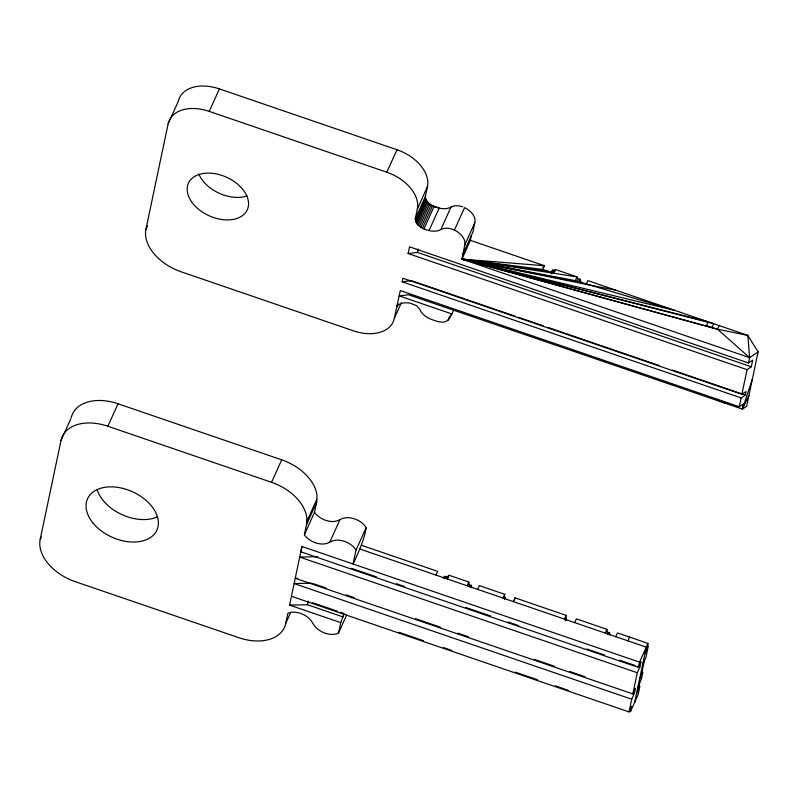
<?xml version="1.0" encoding="UTF-8"?>
<svg xmlns="http://www.w3.org/2000/svg" width="798" height="798" viewBox="0 0 798 798"><rect width="100%" height="100%" fill="white"/><g stroke="black" fill="none" stroke-linecap="round" stroke-linejoin="round"><path stroke-width="1.2" d="M71.162 418.002A43.511 28.489 24.3 0 1 118.034 403.768L281.714 459.838A43.511 28.489 24.3 0 1 316.986 495.468L316.686 502.112L314.562 512.206L315.4 513.483A16.319 10.683 24.3 0 0 339.998 519.558L343.15 518.281A16.319 10.683 24.3 0 1 364.846 525.722L366.142 527.697C364.127 540.565 358.511 552.256 353.075 564.006L355.988 550.181L354.701 548.196A16.319 10.683 24.3 0 0 332.995 540.765L329.843 542.042A16.319 10.683 24.3 0 1 305.245 535.967L304.407 534.69L306.542 524.585L306.831 517.952A43.511 28.489 24.3 0 0 271.559 482.321L107.88 426.242A43.511 28.489 24.3 0 0 61.017 440.476L40.199 539.358A43.511 28.489 24.3 0 0 75.172 581.632L238.851 637.702A43.511 28.489 24.3 0 0 285.724 623.467L290.801 612.226M462.78 254.462L472.935 231.979L475.119 220.517A16.239 10.633 24.3 0 0 464.576 207.64L454.421 230.113A16.239 10.633 24.3 0 1 464.795 244.906L461.942 259.101L749.601 357.644L758.1 351.908L747.826 335.409L587.867 280.607L586.181 284.357L461.942 259.101L470.401 240.368L471.239 235.729M758.1 351.908L746.659 406.242L742.409 409.115L408.516 294.761L399.19 295.888L451.947 313.963L453.643 310.223M401.404 302.681L394.302 318.422A37.935 24.838 24.3 0 1 353.434 330.831L181.246 271.839A43.91 28.748 24.3 0 1 145.954 229.186L168.129 123.87L178.283 101.386A38.174 24.997 24.3 0 1 219.4 88.897L396.975 149.735A37.935 24.838 24.3 0 1 427.469 186.592L425.394 196.418L415.249 218.901C415.539 225.894 423.289 229.056 429.045 230.582A16.329 10.693 24.3 0 0 440.845 229.555A13.376 8.758 24.3 0 1 454.421 230.113M285.724 623.467L287.849 613.373L289.076 612.794A16.319 10.683 24.3 0 1 312.746 623.258L314.971 626.38A16.319 10.683 24.3 0 0 336.676 633.812L338.571 632.924L346.691 614.939M338.571 632.924L340.736 622.63L289.584 605.103L301.933 546.48L639.527 662.131L638.41 667.427L300.816 551.777L302.143 546.56M308.218 601.213L307.469 604.744L289.584 605.103M394.302 318.422L400.307 290.592L739.267 406.741L743.517 403.868L742.409 409.115L748.913 395.369M741.123 397.913L402.152 281.794L402.91 278.233L741.871 394.352L746.12 391.479L745.372 395.04L741.123 397.913L739.267 406.741M747.068 369.664L408.107 253.535L409.514 246.821L748.484 362.94L752.733 360.068L751.317 366.791L747.068 369.664L741.871 394.352M415.249 218.901L417.314 209.066L427.469 186.592M408.107 253.535L417.434 252.407L418.142 249.046M340.736 622.63L344.018 613.472L340.537 612.285M503.867 598.58L504.765 594.34L479.339 585.632L477.653 589.373M504.635 599.208L505.114 596.944L504.266 598.819M514.54 599.956L514.989 597.842L566.141 615.368L565.253 619.607M566.021 620.236L566.5 617.971L565.223 620.784M291.45 596.276L629.043 711.926L631.717 699.218L634.26 693.592L635.368 688.295L632.834 693.921L295.24 578.271L297.624 578.221M632.834 693.921L637.293 672.734L639.836 667.108L640.944 661.811L638.41 667.427M634.699 702.24L646.29 647.148L359.369 548.854M638.171 690.021L639.657 682.958M641.143 675.886L644.265 661.063M646.649 649.762L647.986 643.397L617.452 632.944L615.757 636.684M748.484 362.94L749.601 357.644L747.826 335.409L717.522 329.215L461.942 259.101L544.435 265.734L542.75 269.475L461.942 259.101L717.522 329.215L749.601 357.644M742.409 409.115L752.424 378.88M717.522 329.215L719.148 325.504M145.954 229.186L147.48 225.814M168.129 123.87A38.174 24.997 24.3 0 1 209.246 111.381L219.4 88.897M61.017 440.476L70.653 419.12M40.199 539.358L41.217 537.114M107.88 426.242L118.034 403.768M417.314 209.066A37.935 24.838 24.3 0 0 386.821 172.208L396.975 149.735M271.559 482.321L281.714 459.838M415.419 220.577L425.573 198.103L425.394 196.418M415.808 221.814L425.962 199.33L425.573 198.103M416.436 223.041L426.591 200.557L425.962 199.33M417.284 224.238L427.439 201.764L426.591 200.557M418.342 225.385L428.486 202.901L427.439 201.764M419.568 226.433L429.713 203.959L428.486 202.901M420.945 227.38L431.09 204.896L429.713 203.959M422.431 228.188L432.586 205.714L428.686 204.268M423.997 228.846L434.152 206.363L439.189 208.098A16.329 10.693 24.3 0 0 451 207.071A13.376 8.758 24.3 0 1 460.915 206.303L462.77 206.872M429.045 230.582L439.189 208.098L433.174 206.492M396.646 307.26L398.172 303.888M306.661 521.792L316.816 499.319M306.542 524.585L316.686 502.112M440.845 229.555L451 207.071M304.407 534.69L314.562 512.206M329.843 542.042L339.998 519.558M464.795 244.906L474.94 222.423M397.005 306.252L397.633 305.365A17.456 11.431 24.3 0 1 410.372 303.22L416.656 305.724L419.868 309.534A15.411 10.095 24.3 0 0 431.179 319.31C436.277 321.115 443.129 324.158 448.057 320.168L449.573 316.796M448.057 320.168L450.81 314.871M355.988 550.181L366.142 527.697M555.209 270.751L552.934 269.973L551.248 273.724L555.498 269.515L577.074 276.916L578.291 282.043M555.498 269.515L553.812 273.265L461.942 259.101L713.651 323.699L712.015 327.409L706.43 325.644L708.185 321.823L461.942 259.101L548.276 271.37M435.967 575.099L437.663 571.348L361.354 545.273M575.388 280.657L674.938 310.442L461.942 259.101L575.388 280.657L577.074 276.916L553.812 273.265L542.75 269.475M444.007 578.171L444.845 576.306L448.316 577.493M578.959 282.133L580.226 279.32L576.814 278.153M447.409 579.019L449.094 575.268L468.795 582.021L469.443 586.779M467.109 585.762L468.795 582.021M470.611 587.288L471.448 585.413L469.144 584.625M503.069 598.081L504.765 594.34M513.304 601.592L514.989 597.842M564.455 619.108L566.141 615.368M574.68 622.62L576.375 618.869L606.909 629.333L607.547 634.091M605.213 633.073L606.909 629.333M608.714 634.6L609.562 632.724L607.218 631.926M627.876 640.844L629.572 637.093M639.527 662.131L647.986 643.397M644.954 653.502L648.335 646.011L645.961 657.313L642.58 664.804M639.457 679.637L642.839 672.145L641.353 679.208L637.961 686.699M636.475 693.761L639.866 686.27L638.081 694.749L630.47 711.607L631.577 706.31L629.043 711.926M448.775 319.36L451.947 313.963M542.74 267.41L544.435 265.734L470.401 240.368M550.351 272.537L552.934 269.973M442.93 577.842L444.845 576.306M444.855 578.68L449.094 575.268M246.951 195.779L243.809 196.847A32.299 21.147 24.3 0 1 198.892 174.163M402.152 281.794L411.489 280.657L514.949 316.108M317.584 556.715L299.699 557.074L637.293 672.734M312.008 583.198L294.123 583.567L631.717 699.218M586.181 284.357L615.687 290.133M461.942 259.101L580.784 282.502M430.182 205.076L434.152 206.363L431.748 205.734M209.246 111.381L386.821 172.208M417.434 252.407L751.317 366.791M518.471 317.315L543.159 325.774M547.867 327.38L659.547 365.644M672.485 370.073L745.372 395.04M351.689 568.395L376.387 576.854M396.377 583.707L404.616 586.53M465.773 607.478L490.471 615.936M508.107 621.981L518.69 625.612M586.909 648.983L604.545 655.018M619.837 660.255L635.128 665.502M637.482 666.3L639.836 667.108M313.185 583.607L326.123 588.036M346.113 594.889L354.342 597.702M415.499 618.659L440.197 627.118M457.843 633.163L468.426 636.784M534.291 659.348L554.281 666.2M569.572 671.437L584.864 676.674M312.636 602.719L337.614 611.278M398.771 632.235L423.469 640.694M443.469 647.547L451.698 650.36M515.209 672.125L537.553 679.776M555.199 685.821L568.136 690.25M307.24 604.665L343.28 617.004M715.427 399.17L724.604 403.07M580.226 279.32L581.044 282.741M609.562 632.724L609.871 635.038M471.448 585.413L471.768 587.727M157.605 516.755A38.075 24.928 24.3 0 1 122.204 514.73A38.075 24.928 24.3 0 1 97.137 489.583M191.54 201.714A32.299 21.147 24.3 0 0 244.707 213.665A32.299 21.147 24.3 0 0 217.335 174.134A32.299 21.147 24.3 0 0 191.54 201.714M93.216 523.259A38.075 24.928 24.3 0 0 155.45 532.695A38.075 24.928 24.3 0 0 117.974 487.398A38.075 24.928 24.3 0 0 93.216 523.259"/></g></svg>
